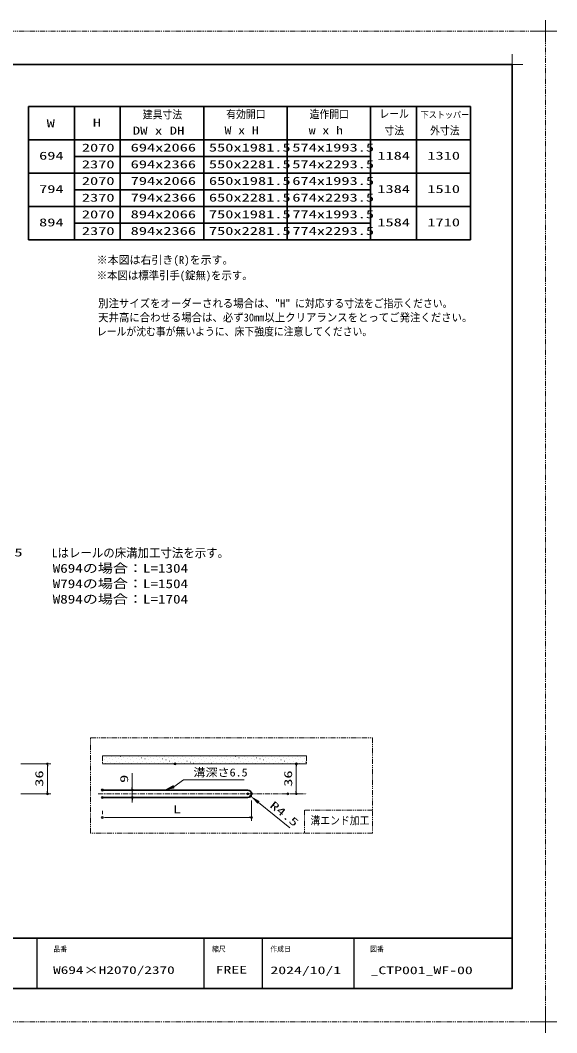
# Model space of a CAD drawing. Units: millimetres, scale not verified. Extents: x -1306 to 1306, y -607 to 607.
# Drawn here: x -243 to 400, y -607 to 607 of the extents above; entities that cross this region are included whole.
import ezdxf
from ezdxf.enums import TextEntityAlignment as Align

# ---------------------------------------------------------------- set-up
doc = ezdxf.new("R2010")
doc.units = ezdxf.units.MM
doc.header["$LTSCALE"] = 5
doc.header["$PDMODE"] = 32
doc.header["$PDSIZE"] = 2.5
doc.linetypes.add('USER2', pattern=[2.5, 1.25, -0.25, 0.25, -0.25, 0.25, -0.25])
doc.linetypes.add('USER3', pattern=[2, 1.25, -0.25, 0.25, -0.25])
for name, color, linetype, lineweight in [('0-1_線(黄)', 2, 'Continuous', 15), ('0-3_ハッチング', 6, 'Continuous', 9), ('0-4_線(白)', 7, 'Continuous', 30), ('0-6_寸法線', 3, 'Continuous', 13), ('0-7_0', 3, 'Continuous', 25), ('0-8_DEFPOINTS', 7, 'Continuous', 5), ('0-9_陰線', 1, 'USER2', 9), ('0-A_中心線', 3, 'USER3', 9), ('0-D_二点鎖線', 4, 'USER2', 15), ('0-F_図面枠', 7, 'Continuous', 35), ('1-0_一般', 7, 'Continuous', 5)]:
    doc.layers.add(name, color=color, linetype=linetype, lineweight=lineweight)
doc.styles.add('ＭＳ ゴシック', font='')
doc.styles.get('ＭＳ ゴシック').set_extended_font_data('MS Gothic')

# ---------------------------------------------------------------- blocks, each defined once
blk = doc.blocks.new('_DOT')
at = {"layer": '0-7_0'}
blk.add_line((-2.5, 0), (-5, 0), dxfattribs=at)
for points in [[(0, 0), (-2.5, 0), (-2.48, 0.313)], [(0, 0), (-2.48, -0.313), (-2.5, 0)], [(0, 0), (-2.48, 0.313), (-2.421, 0.622)], [(0, 0), (-2.421, -0.622), (-2.48, -0.313)], [(0, 0), (-2.421, 0.622), (-2.324, 0.92)], [(0, 0), (-2.324, -0.92), (-2.421, -0.622)], [(0, 0), (-2.324, 0.92), (-2.191, 1.204)], [(0, 0), (-2.191, -1.204), (-2.324, -0.92)], [(0, 0), (-2.191, 1.204), (-2.023, 1.469)], [(0, 0), (-2.023, -1.469), (-2.191, -1.204)], [(0, 0), (-2.023, 1.469), (-1.822, 1.711)], [(0, 0), (-1.822, -1.711), (-2.023, -1.469)], [(0, 0), (-1.822, 1.711), (-1.594, 1.926)], [(0, 0), (-1.594, -1.926), (-1.822, -1.711)], [(0, 0), (-1.594, 1.926), (-1.34, 2.111)], [(0, 0), (-1.34, -2.111), (-1.594, -1.926)], [(0, 0), (-1.34, 2.111), (-1.064, 2.262)], [(0, 0), (-1.064, -2.262), (-1.34, -2.111)], [(0, 0), (-1.064, 2.262), (-0.773, 2.378)], [(0, 0), (-0.773, -2.378), (-1.064, -2.262)], [(0, 0), (-0.773, 2.378), (-0.468, 2.456)], [(0, 0), (-0.468, -2.456), (-0.773, -2.378)], [(0, 0), (-0.468, 2.456), (-0.157, 2.495)], [(0, 0), (-0.157, -2.495), (-0.468, -2.456)], [(0, 0), (-0.157, 2.495), (0.157, 2.495)], [(0, 0), (0.157, -2.495), (-0.157, -2.495)], [(0, 0), (0.157, 2.495), (0.468, 2.456)], [(0, 0), (0.468, 2.456), (0.773, 2.378)], [(0, 0), (0.773, 2.378), (1.064, 2.262)], [(0, 0), (1.064, 2.262), (1.34, 2.111)], [(0, 0), (1.34, 2.111), (1.594, 1.926)], [(0, 0), (1.594, 1.926), (1.822, 1.711)], [(0, 0), (1.822, 1.711), (2.023, 1.469)], [(0, 0), (2.023, 1.469), (2.191, 1.204)], [(0, 0), (2.191, 1.204), (2.324, 0.92)], [(0, 0), (2.324, 0.92), (2.421, 0.622)], [(0, 0), (2.421, 0.622), (2.48, 0.313)], [(0, 0), (2.48, 0.313), (2.5, 0)], [(0, 0), (0.468, -2.456), (0.157, -2.495)], [(0, 0), (0.773, -2.378), (0.468, -2.456)], [(0, 0), (1.064, -2.262), (0.773, -2.378)], [(0, 0), (1.34, -2.111), (1.064, -2.262)], [(0, 0), (1.594, -1.926), (1.34, -2.111)], [(0, 0), (1.822, -1.711), (1.594, -1.926)], [(0, 0), (2.023, -1.469), (1.822, -1.711)], [(0, 0), (2.191, -1.204), (2.023, -1.469)], [(0, 0), (2.324, -0.92), (2.191, -1.204)], [(0, 0), (2.421, -0.622), (2.324, -0.92)], [(0, 0), (2.48, -0.313), (2.421, -0.622)], [(0, 0), (2.5, 0), (2.48, -0.313)]]:
    blk.add_solid(points, dxfattribs=at)
blk = doc.blocks.new('グループ-13-1')
at = {"layer": '1-0_一般'}
for p, q in [((62041.6, -14029.5), (62041.6, -13365.5)), ((61709.6, -13697.5), (62373.6, -13697.5))]:
    blk.add_line(p, q, dxfattribs=at)

msp = doc.modelspace()

# ---------------------------------------------------------------- linework, layer by layer
at = {"layer": '0-1_線(黄)'}
for p, q in [((-144.471, -275.141), (100.194, -275.141)), ((-144.471, -284.641), (100.194, -284.641))]:
    msp.add_line(p, q, dxfattribs=at)
at = {"layer": '0-3_ハッチング'}
for p, q in [((-143.741, -276.041), (-143.691, -276.041)), ((-139.763, -277.366), (-139.713, -277.366)), ((-135.786, -278.692), (-135.736, -278.692)), ((-133.134, -276.041), (-133.084, -276.041)), ((-129.156, -277.366), (-129.106, -277.366)), ((-125.179, -278.692), (-125.129, -278.692)), ((-122.527, -276.041), (-122.477, -276.041)), ((-118.55, -277.366), (-118.5, -277.366)), ((-114.572, -278.692), (-114.522, -278.692)), ((-111.921, -276.041), (-111.871, -276.041)), ((-107.943, -277.366), (-107.893, -277.366)), ((-103.966, -278.692), (-103.916, -278.692)), ((-101.314, -276.041), (-101.264, -276.041)), ((-97.337, -277.366), (-97.287, -277.366)), ((-93.359, -278.692), (-93.309, -278.692)), ((-90.708, -276.041), (-90.658, -276.041)), ((-86.73, -277.366), (-86.68, -277.366)), ((-82.753, -278.692), (-82.703, -278.692)), ((-80.101, -276.041), (-80.051, -276.041)), ((-76.123, -277.366), (-76.073, -277.366)), ((-72.146, -278.692), (-72.096, -278.692)), ((-69.494, -276.041), (-69.444, -276.041)), ((-65.517, -277.366), (-65.467, -277.366)), ((-61.539, -278.692), (-61.489, -278.692)), ((-58.888, -276.041), (-58.838, -276.041)), ((-54.91, -277.366), (-54.86, -277.366)), ((-50.933, -278.692), (-50.883, -278.692)), ((-48.281, -276.041), (-48.231, -276.041)), ((-44.304, -277.366), (-44.254, -277.366)), ((-40.326, -278.692), (-40.276, -278.692)), ((-37.675, -276.041), (-37.625, -276.041)), ((-33.697, -277.366), (-33.647, -277.366)), ((-29.72, -278.692), (-29.67, -278.692)), ((-27.068, -276.041), (-27.018, -276.041)), ((-23.09, -277.366), (-23.04, -277.366)), ((-19.113, -278.692), (-19.063, -278.692)), ((-16.461, -276.041), (-16.411, -276.041)), ((-12.484, -277.366), (-12.434, -277.366)), ((-8.506, -278.692), (-8.456, -278.692)), ((-5.855, -276.041), (-5.805, -276.041)), ((-1.877, -277.366), (-1.827, -277.366)), ((2.1, -278.692), (2.15, -278.692)), ((4.752, -276.041), (4.802, -276.041)), ((8.729, -277.366), (8.779, -277.366)), ((12.707, -278.692), (12.757, -278.692)), ((15.358, -276.041), (15.408, -276.041)), ((19.336, -277.366), (19.386, -277.366)), ((23.313, -278.692), (23.363, -278.692)), ((25.965, -276.041), (26.015, -276.041)), ((29.943, -277.366), (29.993, -277.366)), ((33.92, -278.692), (33.97, -278.692)), ((36.572, -276.041), (36.622, -276.041)), ((40.549, -277.366), (40.599, -277.366)), ((44.527, -278.692), (44.577, -278.692)), ((47.178, -276.041), (47.228, -276.041)), ((51.156, -277.366), (51.206, -277.366)), ((55.133, -278.692), (55.183, -278.692)), ((57.785, -276.041), (57.835, -276.041)), ((61.762, -277.366), (61.812, -277.366)), ((65.74, -278.692), (65.79, -278.692)), ((68.391, -276.041), (68.441, -276.041)), ((72.369, -277.366), (72.419, -277.366)), ((76.346, -278.692), (76.396, -278.692)), ((78.998, -276.041), (79.048, -276.041)), ((82.976, -277.366), (83.026, -277.366)), ((86.953, -278.692), (87.003, -278.692)), ((89.605, -276.041), (89.655, -276.041)), ((93.582, -277.366), (93.632, -277.366)), ((97.56, -278.692), (97.61, -278.692)), ((-142.415, -280.018), (-142.365, -280.018)), ((-141.089, -283.996), (-141.039, -283.996)), ((-138.437, -281.344), (-138.387, -281.344)), ((-134.46, -282.67), (-134.41, -282.67)), ((-131.808, -280.018), (-131.758, -280.018)), ((-130.482, -283.996), (-130.432, -283.996)), ((-127.831, -281.344), (-127.781, -281.344)), ((-123.853, -282.67), (-123.803, -282.67)), ((-121.202, -280.018), (-121.152, -280.018)), ((-119.876, -283.996), (-119.826, -283.996)), ((-117.224, -281.344), (-117.174, -281.344)), ((-113.247, -282.67), (-113.197, -282.67)), ((-110.595, -280.018), (-110.545, -280.018)), ((-109.269, -283.996), (-109.219, -283.996)), ((-106.617, -281.344), (-106.567, -281.344)), ((-102.64, -282.67), (-102.59, -282.67)), ((-99.988, -280.018), (-99.938, -280.018)), ((-98.662, -283.996), (-98.612, -283.996)), ((-96.011, -281.344), (-95.961, -281.344)), ((-92.033, -282.67), (-91.983, -282.67)), ((-89.382, -280.018), (-89.332, -280.018)), ((-88.056, -283.996), (-88.006, -283.996)), ((-85.404, -281.344), (-85.354, -281.344)), ((-81.427, -282.67), (-81.377, -282.67)), ((-78.775, -280.018), (-78.725, -280.018)), ((-77.449, -283.996), (-77.399, -283.996)), ((-74.798, -281.344), (-74.748, -281.344)), ((-70.82, -282.67), (-70.77, -282.67)), ((-68.168, -280.018), (-68.118, -280.018)), ((-66.843, -283.996), (-66.793, -283.996)), ((-64.191, -281.344), (-64.141, -281.344)), ((-60.214, -282.67), (-60.164, -282.67)), ((-57.562, -280.018), (-57.512, -280.018)), ((-56.236, -283.996), (-56.186, -283.996)), ((-53.584, -281.344), (-53.534, -281.344)), ((-49.607, -282.67), (-49.557, -282.67)), ((-46.955, -280.018), (-46.905, -280.018)), ((-45.629, -283.996), (-45.579, -283.996)), ((-42.978, -281.344), (-42.928, -281.344)), ((-39, -282.67), (-38.95, -282.67)), ((-36.349, -280.018), (-36.299, -280.018)), ((-35.023, -283.996), (-34.973, -283.996)), ((-32.371, -281.344), (-32.321, -281.344)), ((-28.394, -282.67), (-28.344, -282.67)), ((-25.742, -280.018), (-25.692, -280.018)), ((-24.416, -283.996), (-24.366, -283.996)), ((-21.765, -281.344), (-21.715, -281.344)), ((-17.787, -282.67), (-17.737, -282.67)), ((-15.135, -280.018), (-15.085, -280.018)), ((-13.81, -283.996), (-13.76, -283.996)), ((-11.158, -281.344), (-11.108, -281.344)), ((-7.181, -282.67), (-7.131, -282.67)), ((-4.529, -280.018), (-4.479, -280.018)), ((-3.203, -283.996), (-3.153, -283.996)), ((-0.551, -281.344), (-0.501, -281.344)), ((3.426, -282.67), (3.476, -282.67)), ((6.078, -280.018), (6.128, -280.018)), ((7.404, -283.996), (7.454, -283.996)), ((10.055, -281.344), (10.105, -281.344)), ((14.033, -282.67), (14.083, -282.67)), ((16.684, -280.018), (16.734, -280.018)), ((18.01, -283.996), (18.06, -283.996)), ((20.662, -281.344), (20.712, -281.344)), ((24.639, -282.67), (24.689, -282.67)), ((27.291, -280.018), (27.341, -280.018)), ((28.617, -283.996), (28.667, -283.996)), ((31.268, -281.344), (31.318, -281.344)), ((35.246, -282.67), (35.296, -282.67)), ((37.898, -280.018), (37.948, -280.018)), ((39.223, -283.996), (39.273, -283.996)), ((41.875, -281.344), (41.925, -281.344)), ((45.852, -282.67), (45.902, -282.67)), ((48.504, -280.018), (48.554, -280.018)), ((49.83, -283.996), (49.88, -283.996)), ((52.482, -281.344), (52.532, -281.344)), ((56.459, -282.67), (56.509, -282.67)), ((59.111, -280.018), (59.161, -280.018)), ((60.437, -283.996), (60.487, -283.996)), ((63.088, -281.344), (63.138, -281.344)), ((67.066, -282.67), (67.116, -282.67)), ((69.717, -280.018), (69.767, -280.018)), ((71.043, -283.996), (71.093, -283.996)), ((73.695, -281.344), (73.745, -281.344)), ((77.672, -282.67), (77.722, -282.67)), ((80.324, -280.018), (80.374, -280.018)), ((81.65, -283.996), (81.7, -283.996)), ((84.301, -281.344), (84.351, -281.344)), ((88.279, -282.67), (88.329, -282.67)), ((90.931, -280.018), (90.981, -280.018)), ((92.256, -283.996), (92.306, -283.996)), ((94.908, -281.344), (94.958, -281.344)), ((98.885, -282.67), (98.935, -282.67))]:
    msp.add_line(p, q, dxfattribs=at)
at = {"layer": '0-4_線(白)'}
for p, q in [((-232.964, 504), (-232.964, 344)), ((-232.964, 504), (297.036, 504)), ((-232.964, 504), (297.036, 504)), ((-177.964, 504), (-177.964, 344)), ((-122.964, 504), (-122.964, 344)), ((-22.964, 504), (-22.964, 344)), ((77.036, 504), (77.036, 344)), ((177.036, 504), (177.036, 344)), ((232.036, 504), (232.036, 424)), ((232.036, 504), (232.036, 344)), ((297.036, 504), (297.036, 344)), ((-232.964, 464), (297.036, 464)), ((-177.964, 444), (177.036, 444)), ((-232.964, 424), (297.036, 424)), ((-177.964, 404), (177.036, 404)), ((-232.964, 384), (297.036, 384)), ((-177.964, 364), (177.036, 364)), ((-232.964, 344), (297.036, 344)), ((-144.471, -316.141), (29.913, -316.141)), ((-144.471, -325.141), (29.911, -325.141))]:
    msp.add_line(p, q, dxfattribs=at)
msp.add_arc((29.911, -320.641), 4.5, 270.00814, 89.99334, dxfattribs=at)
at = {"layer": '0-6_寸法線'}
for p, q in [((-242.069, -284.641), (-206.321, -284.641)), ((-210.321, -287.641), (-210.321, -317.641)), ((-49.279, -284.641), (92.091, -284.641)), ((88.091, -317.641), (88.091, -287.641)), ((-108.511, -313.141), (-108.511, -295.951)), ((-242.321, -320.641), (-206.321, -320.641)), ((-136.471, -316.141), (-104.511, -316.141)), ((-136.471, -325.141), (-104.511, -325.141)), ((-108.511, -325.141), (-108.511, -316.141)), ((85.994, -320.641), (92.091, -320.641)), ((-108.511, -328.141), (-108.511, -331.141)), ((34.409, -328.525), (34.409, -352.997)), ((-144.471, -340.997), (-144.471, -344.997)), ((-141.471, -348.997), (31.409, -348.997))]:
    msp.add_line(p, q, dxfattribs=at)
at = {"layer": '0-6_寸法線', "lineweight": 9}
msp.add_line((80.482, -361.439), (42.753, -331.001), dxfattribs=at)
at = {"layer": '0-6_寸法線'}
msp.add_lwpolyline([(25.617, -303.737), (-47.057, -303.737), (-58.642, -312.122)], dxfattribs=at)
for points in [[(-69.949, -316.141), (-59.34, -310.158), (-57.944, -314.085)], [(44.008, -329.445), (33.413, -323.467), (41.497, -332.558)], [(-141.471, -348.497), (-144.471, -348.997), (-141.471, -349.497)]]:
    msp.add_solid(points, dxfattribs=at)
at = {"layer": '0-7_0', "color": 7}
for p, q in [((-222.964, -494), (-222.964, -554)), ((-22.964, -494), (-22.964, -554)), ((47.036, -494), (47.036, -554)), ((157.036, -494), (157.036, -554))]:
    msp.add_line(p, q, dxfattribs=at)
at = {"layer": '0-8_DEFPOINTS'}
for p, q in [((347.036, 541.55), (347.036, 566.45)), ((334.586, 554), (359.486, 554))]:
    msp.add_line(p, q, dxfattribs=at)
for p in [(-57.279, -284.641), (88.091, -284.641), (-144.471, -316.141), (-210.321, -320.641), (-144.471, -325.141), (-108.511, -325.141), (29.911, -320.641), (33.413, -323.467), (34.409, -320.525), (77.994, -320.641), (-144.471, -348.997), (34.409, -348.997)]:
    msp.add_point(p, dxfattribs=at)
at = {"layer": '0-9_陰線', "color": 4}
for p, q in [((387.036, 594), (-1292.964, 594)), ((387.036, -594), (387.036, 594)), ((-144.471, -275.141), (-144.471, -284.641)), ((100.194, -275.141), (100.194, -284.641)), ((387.036, -594), (-1292.964, -594))]:
    msp.add_line(p, q, dxfattribs=at)
at = {"layer": '0-A_中心線'}
msp.add_line((-149.595, -320.641), (100.468, -320.641), dxfattribs=at)
at = {"layer": '0-D_二点鎖線'}
msp.add_lwpolyline([(-158.511, -253.6), (179.489, -253.6), (179.489, -367.854), (-158.511, -367.854)], close=True, dxfattribs=at)
msp.add_lwpolyline([(179.489, -340.365), (98.035, -340.365), (98.035, -367.854)], dxfattribs=at)
at = {"layer": '0-F_図面枠'}
msp.add_line((-1252.964, -494), (347.036, -494), dxfattribs=at)
msp.add_lwpolyline([(-1252.964, -554), (347.036, -554), (347.036, 554), (-1252.964, 554)], close=True, dxfattribs=at)

# ---------------------------------------------------------------- block references
at = {"layer": '0-6_寸法線', "xscale": 0.6, "yscale": 0.6}
for p, rotation in [((-210.321, -284.641), 90), ((88.091, -284.641), 90), ((-108.511, -316.141), 270), ((-210.321, -320.641), 270), ((-108.511, -325.141), 90), ((88.091, -320.641), 270)]:
    msp.add_blockref('_DOT', p, dxfattribs=dict(at, rotation=rotation))
msp.add_blockref('_DOT', (34.409, -348.997), dxfattribs=at)
at = {"layer": '0-9_陰線', "xscale": 0.04, "yscale": 0.04}
for p in [(-2094.629, 1141.9), (-2094.629, -46.1)]:
    msp.add_blockref('グループ-13-1', p, dxfattribs=at)

# ---------------------------------------------------------------- texts
at = {"layer": '0-1_線(黄)', "style": 'ＭＳ ゴシック'}
for s, height, width, p in [('建具寸法', 9.604, 0.9, (-95.965, 486.519)), ('有効開口', 9.604, 0.9, (4.021, 486.873)), ('造作開口', 9.604, 0.9, (104.021, 486.873)), ('レール', 9.604, 0.9, (187.753, 487.344)), ('下ストッパー', 7.697, 0.9, (237.124, 487.714)), ('W', 9.604, 1.5, (-211.217, 475.906)), ('H', 9.604, 1.5, (-155.826, 476.887)), ('DW x DH', 9.621, 1.35, (-107.962, 467.19)), ('W x H', 9.621, 1.25, (2.044, 467.615)), ('w x h', 9.621, 1.25, (102.981, 467.615)), ('寸法', 9.604, 0.9, (193.756, 467.325)), ('外寸法', 9.604, 0.9, (248.477, 467.325)), ('694', 9.604, 1.5, (-220.276, 437.121)), ('2070', 9.604, 1.5, (-169.024, 446.763)), ('694x2066', 9.604, 1.5, (-110.524, 446.865)), ('550x1981.5', 9.604, 1.5, (-16.7, 446.865)), ('574x1993.5', 9.604, 1.5, (83.3, 446.865)), ('1184', 9.604, 1.5, (185.192, 437.157)), ('1310', 9.604, 1.5, (245.142, 437.157)), ('2370', 9.604, 1.5, (-169.024, 426.763)), ('694x2366', 9.604, 1.5, (-110.524, 426.865)), ('550x2281.5', 9.604, 1.5, (-16.7, 426.865)), ('574x2293.5', 9.604, 1.5, (83.3, 426.865)), ('2070', 9.604, 1.5, (-169.024, 406.763)), ('794x2066', 9.604, 1.5, (-110.524, 406.865)), ('650x1981.5', 9.604, 1.5, (-16.7, 406.865)), ('674x1993.5', 9.604, 1.5, (83.3, 406.865)), ('794', 9.604, 1.5, (-220.276, 397.121)), ('1384', 9.604, 1.5, (185.192, 397.157)), ('1510', 9.604, 1.5, (245.142, 397.157)), ('2370', 9.604, 1.5, (-169.024, 386.763)), ('794x2366', 9.604, 1.5, (-110.524, 386.865)), ('650x2281.5', 9.604, 1.5, (-16.7, 386.865)), ('674x2293.5', 9.604, 1.5, (83.3, 386.865)), ('2070', 9.604, 1.5, (-169.024, 366.763)), ('894x2066', 9.604, 1.5, (-110.524, 366.865)), ('750x1981.5', 9.604, 1.5, (-16.7, 366.865)), ('774x1993.5', 9.604, 1.5, (83.3, 366.865)), ('894', 9.604, 1.5, (-220.276, 357.121)), ('1584', 9.604, 1.5, (185.192, 357.157)), ('1710', 9.604, 1.5, (245.142, 357.157)), ('2370', 9.604, 1.5, (-169.024, 346.763)), ('894x2366', 9.604, 1.5, (-110.524, 346.865)), ('750x2281.5', 9.604, 1.5, (-16.7, 346.865)), ('774x2293.5', 9.604, 1.5, (83.3, 346.865)), ('※本図は標準引手(錠無)を示す。', 9.621, 0.95, (-151.244, 293.488)), ('別注サイズをオーダーされる場合は、"H"', 9.621, 0.95, (-149.552, 259.955)), ('に対応する寸法をご指示ください。', 9.604, 0.9, (86.64, 259.955)), ('天井高に合わせる場合は、必ず30mm以上クリアランスをとってご発注ください。', 9.621, 0.95, (-149.552, 243.05)), ('レールが沈む事が無いように、床下強度に注意してください。', 9.604, 0.9, (-151.052, 226.179))]:
    msp.add_text(s, height=height, dxfattribs=dict(at, width=width)).set_placement(p, align=Align.BOTTOM_LEFT)
msp.add_text('※本図は右引き(R)を示す。', height=9.621, dxfattribs=at).set_placement((-151.244, 312.06), align=Align.BOTTOM_LEFT)
at = {"layer": '0-6_寸法線', "style": 'ＭＳ ゴシック'}
for s, height, width, p in [('15.5', 9.604, 1.5, (-279.327, -38.772)), ('Lはレールの床溝加工寸法を示す。', 10.58, 0.95, (-205.009, -40.155)), ('W694の場合：L=1304', 10.59, 1.25, (-203.961, -58.648)), ('W794の場合：L=1504', 10.59, 1.25, (-203.961, -77.141)), ('W894の場合：L=1704', 10.59, 1.25, (-203.961, -95.634)), ('溝深さ6.5', 9.621, 1.1, (-35.184, -302.732)), ('L', 9.604, 1.5, (-59.793, -346.847)), ('溝エンド加工', 9.604, 0.9, (105.037, -360.304))]:
    msp.add_text(s, height=height, dxfattribs=dict(at, width=width)).set_placement(p, align=Align.BOTTOM_LEFT)
at = {"layer": '0-6_寸法線', "style": 'ＭＳ ゴシック', "width": 1.5}
for s, rotation, p in [('36', 90, (-212.471, -312.165)), ('9', 90, (-110.661, -307.57)), ('36', 90, (85.941, -312.165)), ('R4.5', 321.106, (53.667, -338.329))]:
    msp.add_text(s, height=9.604, rotation=rotation, dxfattribs=at).set_placement(p, align=Align.BOTTOM_LEFT)
at = {"layer": '0-F_図面枠', "style": 'ＭＳ ゴシック'}
for s, height, width, p in [('品番', 6.452, 0.9, (-202.964, -512.073)), ('縮尺', 6.452, 0.9, (-12.964, -512.038)), ('作成日', 6.452, 0.9, (57.036, -511.963)), ('図番', 6.452, 0.9, (176.633, -512.073)), ('W694×H2070/2370', 9.236, 1.45, (-203.459, -539.518)), ('FREE', 9.238, 1.5, (-8.665, -539.129)), ('2024/10/1', 9.238, 1.5, (57.036, -539.776)), ('_CTP001_WF-00', 9.238, 1.5, (177.071, -539.776))]:
    msp.add_text(s, height=height, dxfattribs=dict(at, width=width)).set_placement(p, align=Align.BOTTOM_LEFT)

doc.saveas('drawing.dxf')
